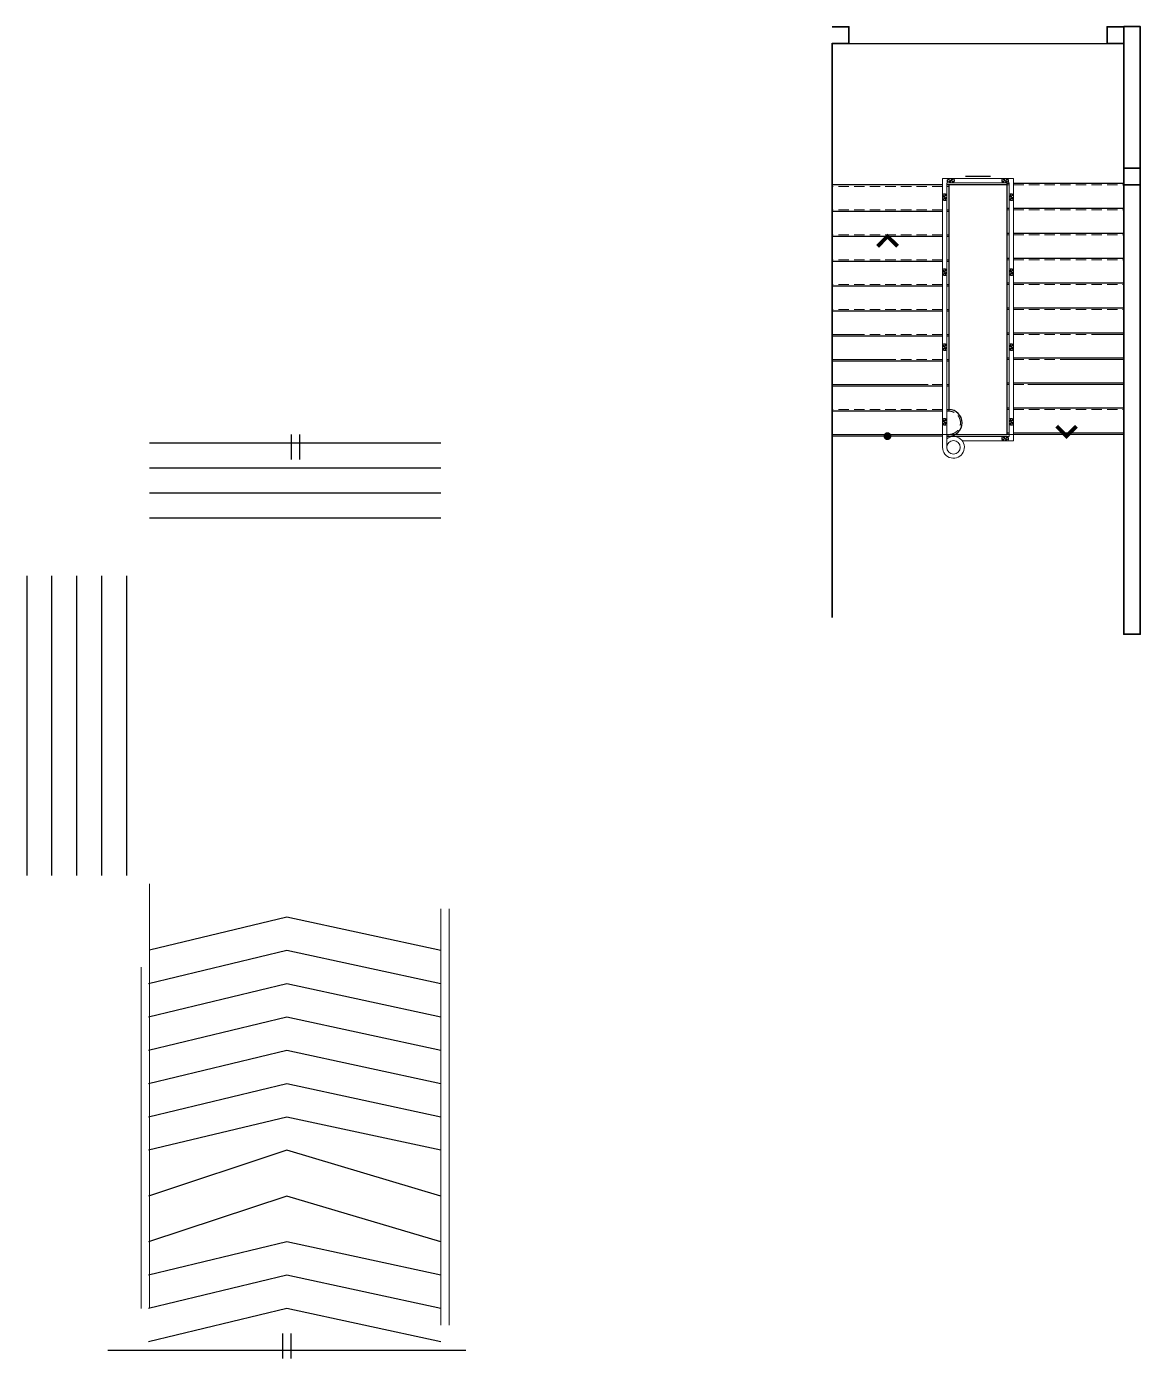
# Model space of a CAD drawing. Header units: millimetres. Extents: x 408750 to 453675, y -1491379 to -1475379.
# Drawn here: x 408750 to 422125, y -1491379 to -1475379 of the extents above.
import ezdxf

# ---------------------------------------------------------------- set-up
doc = ezdxf.new("R2010")
doc.units = ezdxf.units.MM
doc.header["$MEASUREMENT"] = 0
doc.linetypes.add('HIDDEN', pattern=[0.375, 0.25, -0.125])
for name, color, linetype, lineweight in [('Chu thich-0.25', 21, 'Continuous', 35), ('Hatch Nhat-0.15', 8, 'Continuous', 9), ('Hatch-0.1', 8, 'Continuous', 13), ('N THAY 0.25', 140, 'Continuous', 25), ('NET THAY', 7, 'Continuous', 20), ('S5', 1, 'Continuous', 35), ('Thiet-bi', 171, 'Continuous', 9)]:
    doc.layers.add(name, color=color, linetype=linetype, lineweight=lineweight)
for name, color, linetype in [('CUA-SO', 8, 'Continuous'), ('DIM', 7, 'Continuous'), ('NET MO', 254, 'Continuous'), ('Net-02', 8, 'Continuous')]:
    doc.layers.add(name, color=color, linetype=linetype)

msp = doc.modelspace()

# ---------------------------------------------------------------- linework, layer by layer
at = {"layer": 'Chu thich-0.25'}
for points in [[(419088, -1477899, 0, 0, 0), (419088, -1476999, 0, 0, 0), (421238, -1476999, 0, 0, 0), (421238, -1480299, 46.9, 46.9, 0), (421359, -1480180, 46.9, 46.9, 0), (421238, -1480299, 46.9, 46.9, 0), (421120, -1480178, 0, 0, 0)], [(419088, -1480296, 0, 0, 0), (419088, -1477899, 46.9, 46.9, 0), (419210, -1478017, 46.9, 46.9, 0), (419088, -1477899, 46.9, 46.9, 0), (418970, -1478019, 0, 0, 0)]]:
    msp.add_lwpolyline(points, format="xyseb", dxfattribs=at)
at = {"layer": 'CUA-SO', "linetype": 'ByBlock'}
for p, q in [((420325, -1477179), (420025, -1477179)), ((410225, -1480379), (413725, -1480379)), ((410225, -1480679), (413725, -1480679)), ((410225, -1480979), (413725, -1480979)), ((410225, -1481279), (413725, -1481279)), ((408750, -1481979), (408750, -1485579)), ((409050, -1481979), (409050, -1485579)), ((409350, -1481979), (409350, -1485579)), ((409650, -1481979), (409650, -1485579)), ((409950, -1481979), (409950, -1485579)), ((411875, -1486079), (410225, -1486476)), ((413725, -1486479), (411875, -1486079)), ((411875, -1486479), (410215, -1486879)), ((413725, -1486879), (411875, -1486479)), ((411875, -1486879), (410215, -1487279)), ((413725, -1487279), (411875, -1486879)), ((411875, -1487279), (410215, -1487679)), ((413725, -1487679), (411875, -1487279)), ((411875, -1487679), (410215, -1488079)), ((413725, -1488079), (411875, -1487679)), ((411875, -1488079), (410215, -1488479)), ((413725, -1488479), (411875, -1488079)), ((411875, -1488479), (410215, -1488879)), ((413725, -1488879), (411875, -1488479)), ((411875, -1488879), (410215, -1489429)), ((413725, -1489429), (411875, -1488879)), ((411875, -1489429), (410215, -1489979)), ((413725, -1489979), (411875, -1489429)), ((411875, -1489979), (410215, -1490379)), ((413725, -1490379), (411875, -1489979)), ((411875, -1490379), (410215, -1490779)), ((413725, -1490779), (411875, -1490379)), ((411875, -1490779), (410215, -1491179)), ((413725, -1491179), (411875, -1490779)), ((409725, -1491279), (414025, -1491279))]:
    msp.add_line(p, q, dxfattribs=at)
for points in [[(411925, -1480279), (411925, -1480579)], [(412025, -1480279), (412025, -1480579)], [(411825, -1491379), (411825, -1491079)], [(411925, -1491379), (411925, -1491079)]]:
    msp.add_lwpolyline(points, dxfattribs=at)
for points in [[(411975, -1480379, 0, 0, 0), (411975, -1481279, 100, 0, 0), (411975, -1481579, 0, 0, 0)], [(411875, -1491279, 0, 0, 0), (411875, -1486279, 100, 0, 0), (411875, -1485979, 0, 0, 0)]]:
    msp.add_lwpolyline(points, format="xyseb", dxfattribs=at)
at = {"layer": 'DIM', "const_width": 46.9, "flags": 128}
msp.add_lwpolyline([(419064, -1480299, 1), (419111, -1480299, 1)], format="xyb", close=True, dxfattribs=at)
at = {"layer": 'Hatch Nhat-0.15', "linetype": 'HIDDEN', "ltscale": 500}
for p, q in [((419750, -1477299), (418425, -1477299)), ((419825, -1477299), (419800, -1477299)), ((420525, -1477279), (420550, -1477279)), ((420600, -1477279), (421925, -1477279)), ((419750, -1477579), (418425, -1477579)), ((419825, -1477579), (419800, -1477579)), ((420525, -1477579), (420550, -1477579)), ((420600, -1477579), (421925, -1477579)), ((419750, -1477879), (418425, -1477879)), ((419825, -1477879), (419800, -1477879)), ((420525, -1477879), (420550, -1477879)), ((420600, -1477879), (421925, -1477879)), ((419750, -1478179), (418425, -1478179)), ((419825, -1478179), (419800, -1478179)), ((420525, -1478179), (420550, -1478179)), ((420600, -1478179), (421925, -1478179)), ((419750, -1478479), (418425, -1478479)), ((419825, -1478479), (419800, -1478479)), ((420525, -1478479), (420550, -1478479)), ((420600, -1478479), (421925, -1478479)), ((419750, -1478779), (418425, -1478779)), ((419825, -1478779), (419800, -1478779)), ((420525, -1478779), (420550, -1478779)), ((420600, -1478779), (421925, -1478779)), ((419750, -1479079), (418425, -1479079)), ((419825, -1479079), (419800, -1479079)), ((420525, -1479079), (420550, -1479079)), ((420600, -1479079), (421925, -1479079)), ((419750, -1479379), (418425, -1479379)), ((419825, -1479379), (419800, -1479379)), ((420525, -1479379), (420550, -1479379)), ((420600, -1479379), (421925, -1479379)), ((419750, -1479679), (418425, -1479679)), ((419825, -1479679), (419800, -1479679)), ((420525, -1479679), (420550, -1479679)), ((420600, -1479679), (421925, -1479679)), ((419750, -1479979), (418425, -1479979)), ((419825, -1479979), (419800, -1479979)), ((420525, -1479979), (420550, -1479979)), ((420600, -1479979), (421925, -1479979)), ((419750, -1480279), (418425, -1480279)), ((419825, -1480279), (419800, -1480279)), ((420525, -1480279), (420550, -1480279)), ((420600, -1480279), (421925, -1480279))]:
    msp.add_line(p, q, dxfattribs=at)
msp.add_arc((419825, -1480139), 140, 270, 90, dxfattribs=at)
at = {"layer": 'Hatch-0.1', "linetype": 'Continuous'}
for p, q in [((419890, -1477244, 2), (419810, -1477214, 2)), ((419890, -1477214), (419810, -1477244)), ((420460, -1477244, 2), (420540, -1477214, 2)), ((420460, -1477214), (420540, -1477244)), ((419760, -1477469), (419790, -1477389)), ((419790, -1477469, -2), (419760, -1477389, -2)), ((420560, -1477469), (420590, -1477389)), ((420590, -1477469, -2), (420560, -1477389, -2)), ((419760, -1478369), (419790, -1478289)), ((419790, -1478369, -2), (419760, -1478289, -2)), ((420560, -1478369), (420590, -1478289)), ((420590, -1478369, -2), (420560, -1478289, -2)), ((419760, -1479269), (419790, -1479189)), ((419790, -1479269, -2), (419760, -1479189, -2)), ((420560, -1479269), (420590, -1479189)), ((420590, -1479269, -2), (420560, -1479189, -2)), ((419760, -1480169), (419790, -1480089)), ((419790, -1480169, -2), (419760, -1480089, -2)), ((420560, -1480169), (420590, -1480089)), ((420590, -1480169, -2), (420560, -1480089, -2)), ((420460, -1480344, 2), (420540, -1480314, 2)), ((420460, -1480314), (420540, -1480344))]:
    msp.add_line(p, q, dxfattribs=at)
at = {"layer": 'N THAY 0.25', "linetype": 'Continuous'}
for p, q in [((419750, -1477279), (418425, -1477279)), ((419825, -1477279), (419800, -1477279)), ((420525, -1477259), (420550, -1477259)), ((420525, -1477279), (420525, -1477259)), ((420600, -1477259), (421925, -1477259)), ((419750, -1477599), (418425, -1477599)), ((419825, -1477599), (419800, -1477599)), ((420525, -1477559), (420550, -1477559)), ((420600, -1477559), (421925, -1477559)), ((419750, -1477899), (418425, -1477899)), ((419825, -1477899), (419800, -1477899)), ((420525, -1477859), (420550, -1477859)), ((420600, -1477859), (421925, -1477859)), ((420525, -1478159), (420550, -1478159)), ((420600, -1478159), (421925, -1478159)), ((419750, -1478199), (418425, -1478199)), ((419825, -1478199), (419800, -1478199)), ((420525, -1478459), (420550, -1478459)), ((420600, -1478459), (421925, -1478459)), ((419750, -1478499), (418425, -1478499)), ((419825, -1478499), (419800, -1478499)), ((419750, -1478799), (418425, -1478799)), ((419825, -1478799), (419800, -1478799)), ((420525, -1478759), (420550, -1478759)), ((420600, -1478759), (421925, -1478759)), ((419750, -1479099), (418425, -1479099)), ((419825, -1479099), (419800, -1479099)), ((420525, -1479059), (420550, -1479059)), ((420600, -1479059), (421925, -1479059)), ((419750, -1479399), (418425, -1479399)), ((419825, -1479399), (419800, -1479399)), ((420525, -1479359), (420550, -1479359)), ((420600, -1479359), (421925, -1479359)), ((419750, -1479699), (418425, -1479699)), ((419825, -1479699), (419800, -1479699)), ((420525, -1479659), (420550, -1479659)), ((420600, -1479659), (421925, -1479659)), ((419750, -1479999), (418425, -1479999)), ((419825, -1479999), (419800, -1479999)), ((420525, -1479959), (420550, -1479959)), ((420600, -1479959), (421925, -1479959)), ((419750, -1480299), (418425, -1480299)), ((419825, -1480299), (419800, -1480299)), ((420525, -1480259), (420550, -1480259)), ((420600, -1480259), (421925, -1480259))]:
    msp.add_line(p, q, dxfattribs=at)
msp.add_lwpolyline([(419900, -1480279), (420525, -1480279), (420525, -1477279), (419825, -1477279), (419825, -1479999)], dxfattribs=at)
msp.add_arc((419825, -1480139), 160, 270, 90, dxfattribs=at)
at = {"layer": 'NET MO', "linetype": 'HIDDEN', "ltscale": 100}
for points in [[(419890, -1477244), (419810, -1477244), (419810, -1477214), (419890, -1477214)], [(420460, -1477244), (420540, -1477244), (420540, -1477214), (420460, -1477214)], [(420460, -1480344), (420540, -1480344), (420540, -1480314), (420460, -1480314)]]:
    msp.add_lwpolyline(points, close=True, dxfattribs=at)
at = {"layer": 'NET MO', "linetype": 'HIDDEN', "ltscale": 100, "elevation": -2}
for points in [[(419760, -1477469), (419760, -1477389), (419790, -1477389), (419790, -1477469)], [(420560, -1477469), (420560, -1477389), (420590, -1477389), (420590, -1477469)], [(419760, -1478369), (419760, -1478289), (419790, -1478289), (419790, -1478369)], [(420560, -1478369), (420560, -1478289), (420590, -1478289), (420590, -1478369)], [(419760, -1479269), (419760, -1479189), (419790, -1479189), (419790, -1479269)], [(420560, -1479269), (420560, -1479189), (420590, -1479189), (420590, -1479269)], [(419760, -1480169), (419760, -1480089), (419790, -1480089), (419790, -1480169)], [(420560, -1480169), (420560, -1480089), (420590, -1480089), (420590, -1480169)]]:
    msp.add_lwpolyline(points, close=True, dxfattribs=at)
at = {"layer": 'NET THAY'}
for p, q in [((418729, -1479079), (418425, -1479079)), ((421622, -1479079), (421925, -1479079)), ((419153, -1479379), (418425, -1479379)), ((421198, -1479379), (421925, -1479379)), ((419577, -1479679), (418425, -1479679)), ((420774, -1479679), (421925, -1479679)), ((419975, -1480279), (418425, -1480279)), ((420375, -1480279), (421925, -1480279)), ((410225, -1485679), (410225, -1490779)), ((413725, -1485979), (413725, -1490979)), ((413825, -1485979), (413825, -1490979)), ((410125, -1486679), (410125, -1490779)), ((410225, -1486679), (410225, -1487179))]:
    msp.add_line(p, q, dxfattribs=at)
at = {"layer": 'Net-02'}
msp.add_line((418625, -1475581), (421725, -1475581), dxfattribs=at)
at = {"layer": 'S5', "ltscale": 200}
msp.add_line((418425, -1475579), (418425, -1482479), dxfattribs=at)
for points in [[(418425, -1475381), (418625, -1475381), (418625, -1475581), (418425, -1475581)], [(421925, -1475381), (421725, -1475381), (421725, -1475581), (421925, -1475581)]]:
    msp.add_lwpolyline(points, dxfattribs=at)
for points in [[(421925, -1475379), (422125, -1475379), (422125, -1477279), (421925, -1477279)], [(421925, -1477079), (422125, -1477079), (422125, -1482679), (421925, -1482679)]]:
    msp.add_lwpolyline(points, close=True, dxfattribs=at)
at = {"layer": 'Thiet-bi', "linetype": 'Continuous'}
for p, q in [((420600, -1477204), (419750, -1477204)), ((419750, -1477204), (419750, -1480434)), ((420550, -1477254), (419800, -1477254)), ((419800, -1477254), (419800, -1480434)), ((420550, -1480304), (420550, -1477254)), ((420600, -1480354), (420600, -1477204)), ((419800, -1480304), (420550, -1480304)), ((419984, -1480354), (420600, -1480354))]:
    msp.add_line(p, q, dxfattribs=at)
msp.add_circle((419881, -1480434), 80.8, dxfattribs=at)
msp.add_arc((419881, -1480434), 131, 179.9999, 128.1449, dxfattribs=at)

doc.saveas('drawing.dxf')
